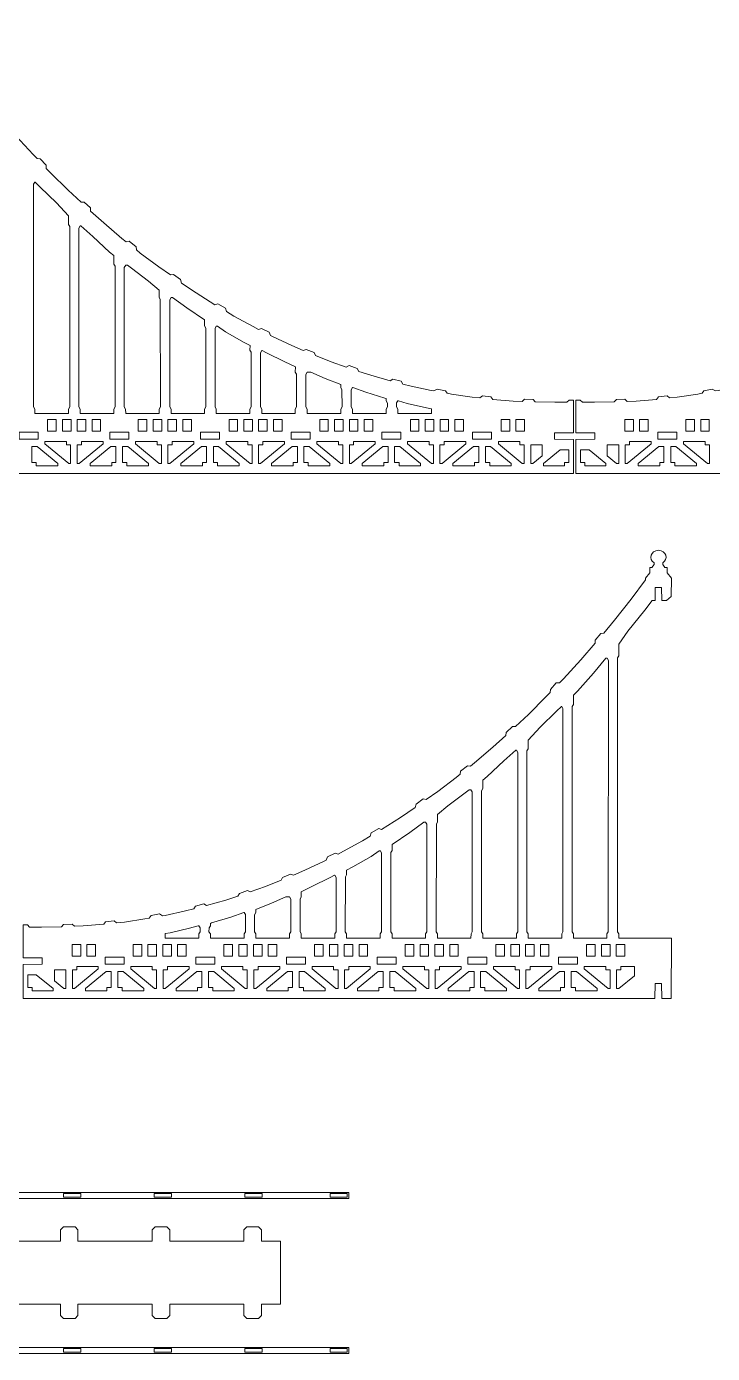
# Model space of a CAD drawing. Header units: inches. Extents: x 35 to 303, y 44 to 240.
# Drawn here: x 105.3 to 179.2, y 97 to 239.9 of the extents above; entities that cross this region are included whole.
import ezdxf

# ---------------------------------------------------------------- set-up
doc = ezdxf.new("R2010")
doc.units = ezdxf.units.IN
doc.header["$MEASUREMENT"] = 0
doc.layers.add('Layer 1', color=7, linetype='Continuous')

msp = doc.modelspace()

# ---------------------------------------------------------------- linework, layer by layer
at = {"layer": 'Layer 1', "color": 5, "lineweight": 9}
for points in [[(109.78, 218.58), (109.79, 219.49), (108.48, 220.88), (106.72, 222.59), (106.2, 223.13), (106.15, 223.13), (106.03, 222.9), (106.03, 198.94), (106.16, 198.7), (106.17, 198.23), (109.78, 198.23), (109.78, 198.7), (109.92, 198.94), (109.93, 218.35), (109.78, 218.58)], [(114.67, 214.31), (114.68, 215.22), (114.22, 215.6), (112.4, 217.26), (111.11, 218.41), (111.05, 218.41), (110.92, 218.17), (110.92, 198.94), (111.05, 198.7), (111.05, 198.23), (114.67, 198.23), (114.67, 198.7), (114.8, 198.94), (114.81, 214.07), (114.67, 214.31)], [(119.56, 210.75), (119.56, 211.51), (118.42, 212.45), (116.56, 213.85), (116.15, 214.19), (115.95, 214.18), (115.8, 213.94), (115.8, 198.94), (115.94, 198.7), (115.95, 198.23), (119.56, 198.23), (119.56, 198.7), (119.69, 198.93), (119.68, 210.49), (119.56, 210.75)], [(124.45, 207.66), (124.44, 208.29), (122.53, 209.6), (121, 210.7), (120.84, 210.7), (120.69, 210.46), (120.69, 198.94), (120.83, 198.7), (120.84, 198.23), (124.45, 198.23), (124.45, 198.7), (124.58, 198.93), (124.57, 207.42), (124.45, 207.66)], [(129.33, 205.05), (129.34, 205.54), (128.65, 205.89), (126.71, 207.01), (125.85, 207.61), (125.7, 207.61), (125.58, 207.38), (125.58, 198.94), (125.71, 198.7), (125.71, 198.23), (129.33, 198.23), (129.33, 198.7), (129.48, 198.94), (129.47, 204.81), (129.33, 205.05)], [(134.22, 202.67), (134.23, 203.23), (133.1, 203.79), (131.12, 204.76), (130.66, 205), (130.61, 205), (130.47, 204.76), (130.47, 198.94), (130.6, 198.7), (130.6, 198.23), (134.22, 198.23), (134.22, 198.7), (134.35, 198.95), (134.35, 202.45), (134.22, 202.67)], [(139.11, 201.01), (139.11, 201.34), (137.43, 202), (135.88, 202.68), (135.49, 202.67), (135.35, 202.43), (135.35, 198.94), (135.49, 198.7), (135.5, 198.23), (139.11, 198.23), (139.11, 198.7), (139.25, 198.94), (139.24, 200.77), (139.11, 201.01)], [(143.99, 199.58), (144.01, 199.84), (143.88, 199.87), (141.83, 200.5), (140.43, 201.01), (140.37, 201.01), (140.24, 200.77), (140.24, 198.94), (140.37, 198.7), (140.38, 198.23), (143.99, 198.23), (143.99, 198.7), (144.16, 198.93), (144.16, 199.34), (143.99, 199.58)], [(148.88, 198.63), (148.88, 198.73), (148.35, 198.83), (146.27, 199.31), (145.35, 199.59), (145.27, 199.59), (145.13, 199.35), (145.13, 198.94), (145.26, 198.7), (145.26, 198.23), (148.88, 198.23), (148.88, 198.46), (148.88, 198.63)], [(107.54, 197.57), (108.46, 197.57), (108.46, 196.3), (107.54, 196.3), (107.54, 197.57)], [(109.14, 197.57), (110.06, 197.57), (110.06, 196.3), (109.14, 196.3), (109.14, 197.57)], [(110.74, 197.57), (111.66, 197.57), (111.66, 196.3), (110.74, 196.3), (110.74, 197.57)], [(112.33, 197.57), (113.25, 197.57), (113.25, 196.3), (112.33, 196.3), (112.33, 197.57)], [(117.31, 197.57), (118.23, 197.57), (118.23, 196.3), (117.31, 196.3), (117.31, 197.57)], [(118.91, 197.57), (119.83, 197.57), (119.83, 196.3), (118.91, 196.3), (118.91, 197.57)], [(120.5, 197.57), (121.43, 197.57), (121.43, 196.3), (120.5, 196.3), (120.5, 197.57)], [(122.1, 197.57), (123.02, 197.57), (123.02, 196.3), (122.1, 196.3), (122.1, 197.57)], [(127.08, 197.57), (128, 197.57), (128, 196.3), (127.08, 196.3), (127.08, 197.57)], [(128.68, 197.57), (129.6, 197.57), (129.6, 196.3), (128.68, 196.3), (128.68, 197.57)], [(130.27, 197.57), (131.19, 197.57), (131.19, 196.3), (130.27, 196.3), (130.27, 197.57)], [(131.87, 197.57), (132.79, 197.57), (132.79, 196.3), (131.87, 196.3), (131.87, 197.57)], [(136.85, 197.57), (137.77, 197.57), (137.77, 196.3), (136.85, 196.3), (136.85, 197.57)], [(138.45, 197.57), (139.37, 197.57), (139.37, 196.3), (138.45, 196.3), (138.45, 197.57)], [(140.04, 197.57), (140.96, 197.57), (140.96, 196.3), (140.04, 196.3), (140.04, 197.57)], [(141.64, 197.57), (142.56, 197.57), (142.56, 196.3), (141.64, 196.3), (141.64, 197.57)], [(146.62, 197.57), (147.54, 197.57), (147.54, 196.3), (146.62, 196.3), (146.62, 197.57)], [(148.21, 197.57), (149.14, 197.57), (149.14, 196.3), (148.21, 196.3), (148.21, 197.57)], [(149.81, 197.57), (150.73, 197.57), (150.73, 196.3), (149.81, 196.3), (149.81, 197.57)], [(151.41, 197.57), (152.33, 197.57), (152.33, 196.3), (151.41, 196.3), (151.41, 197.57)], [(156.39, 197.57), (157.31, 197.57), (157.31, 196.3), (156.39, 196.3), (156.39, 197.57)], [(157.98, 197.57), (158.9, 197.57), (158.9, 196.3), (157.98, 196.3), (157.98, 197.57)], [(170.64, 197.57), (169.72, 197.57), (169.72, 196.3), (170.64, 196.3), (170.64, 197.57)], [(172.24, 197.57), (171.31, 197.57), (171.31, 196.3), (172.24, 196.3), (172.24, 197.57)], [(177.22, 197.57), (176.29, 197.57), (176.29, 196.3), (177.22, 196.3), (177.22, 197.57)], [(178.81, 197.57), (177.89, 197.57), (177.89, 196.3), (178.81, 196.3), (178.81, 197.57)], [(104.47, 195.46), (104.47, 196.21), (106.51, 196.21), (106.51, 195.46), (104.47, 195.46)], [(114.23, 195.46), (114.23, 196.21), (116.28, 196.21), (116.28, 195.46), (114.23, 195.46)], [(124, 195.46), (124, 196.21), (126.05, 196.21), (126.05, 195.46), (124, 195.46)], [(133.77, 195.46), (133.77, 196.21), (135.82, 196.21), (135.82, 195.46), (133.77, 195.46)], [(143.54, 195.46), (143.54, 196.21), (145.59, 196.21), (145.59, 195.46), (143.54, 195.46)], [(153.31, 195.46), (153.31, 196.21), (155.36, 196.21), (155.36, 195.46), (153.31, 195.46)], [(175.31, 195.46), (175.31, 196.21), (173.27, 196.21), (173.27, 195.46), (175.31, 195.46)], [(105.85, 194.66), (105.85, 192.93), (106.32, 192.93), (106.32, 192.59), (108.63, 192.59), (108.63, 192.82), (106.41, 194.66), (105.85, 194.66)], [(110.02, 192.82), (110.02, 194.85), (109.56, 194.85), (109.56, 195.2), (107.24, 195.2), (107.24, 194.96), (109.81, 192.82), (110.02, 192.82)], [(110.73, 192.82), (110.73, 194.85), (111.2, 194.85), (111.2, 195.2), (113.51, 195.2), (113.51, 194.96), (110.95, 192.82), (110.73, 192.82)], [(114.9, 194.66), (114.9, 192.93), (114.44, 192.93), (114.44, 192.59), (112.12, 192.59), (112.12, 192.82), (114.34, 194.66), (114.9, 194.66)], [(115.62, 194.66), (115.62, 192.93), (116.08, 192.93), (116.08, 192.59), (118.4, 192.59), (118.4, 192.82), (116.18, 194.66), (115.62, 194.66)], [(119.79, 192.82), (119.79, 194.85), (119.33, 194.85), (119.33, 195.2), (117.01, 195.2), (117.01, 194.96), (119.57, 192.82), (119.79, 192.82)], [(120.5, 192.82), (120.5, 194.85), (120.96, 194.85), (120.96, 195.2), (123.28, 195.2), (123.28, 194.96), (120.72, 192.82), (120.5, 192.82)], [(124.67, 194.66), (124.67, 192.93), (124.21, 192.93), (124.21, 192.59), (121.89, 192.59), (121.89, 192.82), (124.11, 194.66), (124.67, 194.66)], [(125.39, 194.66), (125.39, 192.93), (125.85, 192.93), (125.85, 192.59), (128.17, 192.59), (128.17, 192.82), (125.95, 194.66), (125.39, 194.66)], [(129.56, 192.82), (129.56, 194.85), (129.09, 194.85), (129.09, 195.2), (126.78, 195.2), (126.78, 194.96), (129.34, 192.82), (129.56, 192.82)], [(130.27, 192.82), (130.27, 194.85), (130.73, 194.85), (130.73, 195.2), (133.05, 195.2), (133.05, 194.96), (130.48, 192.82), (130.27, 192.82)], [(134.44, 194.66), (134.44, 192.93), (133.98, 192.93), (133.98, 192.59), (131.66, 192.59), (131.66, 192.82), (133.88, 194.66), (134.44, 194.66)], [(135.15, 194.66), (135.15, 192.93), (135.62, 192.93), (135.62, 192.59), (137.93, 192.59), (137.93, 192.82), (135.72, 194.66), (135.15, 194.66)], [(139.33, 192.82), (139.33, 194.85), (138.86, 194.85), (138.86, 195.2), (136.55, 195.2), (136.55, 194.96), (139.11, 192.82), (139.33, 192.82)], [(140.04, 192.82), (140.04, 194.85), (140.5, 194.85), (140.5, 195.2), (142.81, 195.2), (142.81, 194.96), (140.25, 192.82), (140.04, 192.82)], [(144.21, 194.66), (144.21, 192.93), (143.74, 192.93), (143.74, 192.59), (141.43, 192.59), (141.43, 192.82), (143.65, 194.66), (144.21, 194.66)], [(144.92, 194.66), (144.92, 192.93), (145.39, 192.93), (145.39, 192.59), (147.7, 192.59), (147.7, 192.82), (145.49, 194.66), (144.92, 194.66)], [(149.1, 192.82), (149.1, 194.85), (148.63, 194.85), (148.63, 195.2), (146.32, 195.2), (146.32, 194.96), (148.88, 192.82), (149.1, 192.82)], [(149.8, 192.82), (149.8, 194.85), (150.27, 194.85), (150.27, 195.2), (152.58, 195.2), (152.58, 194.96), (150.02, 192.82), (149.8, 192.82)], [(153.98, 194.66), (153.98, 192.93), (153.51, 192.93), (153.51, 192.59), (151.2, 192.59), (151.2, 192.82), (153.42, 194.66), (153.98, 194.66)], [(154.69, 194.66), (154.69, 192.93), (155.16, 192.93), (155.16, 192.59), (157.47, 192.59), (157.47, 192.82), (155.25, 194.66), (154.69, 194.66)], [(158.86, 192.82), (158.86, 194.85), (158.4, 194.85), (158.4, 195.2), (156.09, 195.2), (156.09, 194.96), (158.65, 192.82), (158.86, 192.82)], [(159.57, 192.82), (159.57, 194.85), (160.8, 194.85), (160.8, 193.66), (159.79, 192.82), (159.57, 192.82)], [(163.68, 194.32), (163.68, 192.93), (163.22, 192.93), (163.22, 192.59), (160.97, 192.59), (160.97, 192.82), (162.76, 194.32), (163.68, 194.32)], [(164.94, 194.32), (164.94, 192.93), (165.4, 192.93), (165.4, 192.59), (167.66, 192.59), (167.66, 192.82), (165.86, 194.32), (164.94, 194.32)], [(169.05, 192.82), (169.05, 194.85), (167.82, 194.85), (167.82, 193.66), (168.83, 192.82), (169.05, 192.82)], [(169.76, 192.82), (169.76, 194.85), (170.22, 194.85), (170.22, 195.2), (172.54, 195.2), (172.54, 194.96), (169.98, 192.82), (169.76, 192.82)], [(173.93, 194.66), (173.93, 192.93), (173.47, 192.93), (173.47, 192.59), (171.15, 192.59), (171.15, 192.82), (173.37, 194.66), (173.93, 194.66)], [(174.65, 194.66), (174.65, 192.93), (175.11, 192.93), (175.11, 192.59), (177.42, 192.59), (177.42, 192.82), (175.21, 194.66), (174.65, 194.66)], [(178.82, 192.82), (178.82, 194.85), (178.35, 194.85), (178.35, 195.2), (176.04, 195.2), (176.04, 194.96), (178.6, 192.82), (178.82, 192.82)], [(164.19, 166.9), (164.19, 167.91), (164.61, 168.34), (166.33, 170.26), (167.66, 171.87), (167.81, 171.88), (167.94, 171.64), (167.92, 142.43), (167.79, 142.19), (167.79, 141.72), (164.18, 141.72), (164.19, 142.19), (164.05, 142.43), (164.05, 166.66), (164.19, 166.9)], [(159.3, 162.13), (159.3, 163.04), (160.61, 164.44), (162.37, 166.16), (162.88, 166.69), (162.93, 166.69), (163.05, 166.46), (163.05, 142.43), (162.92, 142.19), (162.92, 141.72), (159.3, 141.72), (159.3, 142.19), (159.17, 142.43), (159.15, 161.89), (159.3, 162.13)], [(154.41, 157.85), (154.4, 158.76), (154.87, 159.14), (156.69, 160.81), (157.97, 161.96), (158.03, 161.96), (158.17, 161.72), (158.17, 142.43), (158.03, 142.19), (158.03, 141.72), (154.41, 141.72), (154.41, 142.19), (154.28, 142.43), (154.27, 157.61), (154.41, 157.85)], [(149.53, 154.27), (149.52, 155.04), (150.66, 155.98), (152.52, 157.39), (152.94, 157.72), (153.13, 157.72), (153.28, 157.48), (153.28, 142.43), (153.15, 142.19), (153.14, 141.72), (149.53, 141.72), (149.53, 142.19), (149.39, 142.42), (149.41, 154.02), (149.53, 154.27)], [(144.64, 151.18), (144.64, 151.81), (146.56, 153.12), (148.08, 154.22), (148.25, 154.22), (148.39, 153.99), (148.39, 142.43), (148.26, 142.19), (148.24, 141.72), (144.64, 141.72), (144.64, 142.19), (144.51, 142.42), (144.51, 150.94), (144.64, 151.18)], [(139.75, 148.56), (139.75, 149.05), (140.43, 149.4), (142.38, 150.52), (143.24, 151.13), (143.39, 151.13), (143.5, 150.89), (143.5, 142.43), (143.37, 142.19), (143.37, 141.72), (139.75, 141.72), (139.75, 142.19), (139.6, 142.43), (139.61, 148.32), (139.75, 148.56)], [(134.86, 146.17), (134.85, 146.73), (135.99, 147.3), (137.96, 148.27), (138.43, 148.51), (138.47, 148.51), (138.62, 148.27), (138.62, 142.43), (138.48, 142.19), (138.49, 141.72), (134.86, 141.72), (134.86, 142.19), (134.74, 142.44), (134.73, 145.95), (134.86, 146.17)], [(129.98, 144.51), (129.97, 144.83), (131.65, 145.5), (133.21, 146.18), (133.6, 146.17), (133.73, 145.94), (133.73, 142.43), (133.6, 142.19), (133.58, 141.72), (129.98, 141.72), (129.98, 142.19), (129.83, 142.43), (129.84, 144.26), (129.98, 144.51)], [(125.09, 143.08), (125.08, 143.33), (125.21, 143.37), (127.26, 144), (128.66, 144.51), (128.71, 144.51), (128.84, 144.27), (128.84, 142.43), (128.71, 142.19), (128.7, 141.72), (125.09, 141.72), (125.09, 142.19), (124.92, 142.42), (124.93, 142.83), (125.09, 143.08)], [(120.2, 142.12), (120.2, 142.22), (120.74, 142.32), (122.81, 142.81), (123.74, 143.08), (123.82, 143.08), (123.96, 142.84), (123.96, 142.43), (123.82, 142.19), (123.82, 141.72), (120.2, 141.72), (120.2, 141.95), (120.2, 142.12)], [(111.1, 141.06), (110.18, 141.06), (110.18, 139.78), (111.1, 139.78), (111.1, 141.06)], [(112.7, 141.06), (111.78, 141.06), (111.78, 139.78), (112.7, 139.78), (112.7, 141.06)], [(117.68, 141.06), (116.76, 141.06), (116.76, 139.78), (117.68, 139.78), (117.68, 141.06)], [(119.27, 141.06), (118.35, 141.06), (118.35, 139.78), (119.27, 139.78), (119.27, 141.06)], [(120.87, 141.06), (119.95, 141.06), (119.95, 139.78), (120.87, 139.78), (120.87, 141.06)], [(122.47, 141.06), (121.54, 141.06), (121.54, 139.78), (122.47, 139.78), (122.47, 141.06)], [(127.45, 141.06), (126.52, 141.06), (126.52, 139.78), (127.45, 139.78), (127.45, 141.06)], [(129.04, 141.06), (128.12, 141.06), (128.12, 139.78), (129.04, 139.78), (129.04, 141.06)], [(130.64, 141.06), (129.72, 141.06), (129.72, 139.78), (130.64, 139.78), (130.64, 141.06)], [(132.23, 141.06), (131.31, 141.06), (131.31, 139.78), (132.23, 139.78), (132.23, 141.06)], [(137.21, 141.06), (136.29, 141.06), (136.29, 139.78), (137.21, 139.78), (137.21, 141.06)], [(138.81, 141.06), (137.89, 141.06), (137.89, 139.78), (138.81, 139.78), (138.81, 141.06)], [(140.41, 141.06), (139.49, 141.06), (139.49, 139.78), (140.41, 139.78), (140.41, 141.06)], [(142, 141.06), (141.08, 141.06), (141.08, 139.78), (142, 139.78), (142, 141.06)], [(146.98, 141.06), (146.06, 141.06), (146.06, 139.78), (146.98, 139.78), (146.98, 141.06)], [(148.58, 141.06), (147.66, 141.06), (147.66, 139.78), (148.58, 139.78), (148.58, 141.06)], [(150.18, 141.06), (149.25, 141.06), (149.25, 139.78), (150.18, 139.78), (150.18, 141.06)], [(151.77, 141.06), (150.85, 141.06), (150.85, 139.78), (151.77, 139.78), (151.77, 141.06)], [(156.75, 141.06), (155.83, 141.06), (155.83, 139.78), (156.75, 139.78), (156.75, 141.06)], [(158.35, 141.06), (157.43, 141.06), (157.43, 139.78), (158.35, 139.78), (158.35, 141.06)], [(159.94, 141.06), (159.02, 141.06), (159.02, 139.78), (159.94, 139.78), (159.94, 141.06)], [(161.54, 141.06), (160.62, 141.06), (160.62, 139.78), (161.54, 139.78), (161.54, 141.06)], [(166.52, 141.06), (165.6, 141.06), (165.6, 139.78), (166.52, 139.78), (166.52, 141.06)], [(168.12, 141.06), (167.2, 141.06), (167.2, 139.78), (168.12, 139.78), (168.12, 141.06)], [(169.71, 141.06), (168.79, 141.06), (168.79, 139.78), (169.71, 139.78), (169.71, 141.06)], [(110.22, 136.3), (110.22, 138.33), (110.68, 138.33), (110.68, 138.68), (113, 138.68), (113, 138.44), (110.44, 136.3), (110.22, 136.3)], [(115.78, 138.94), (115.78, 139.69), (113.73, 139.69), (113.73, 138.94), (115.78, 138.94)], [(119.28, 136.3), (119.28, 138.33), (118.81, 138.33), (118.81, 138.68), (116.5, 138.68), (116.5, 138.44), (119.06, 136.3), (119.28, 136.3)], [(119.99, 136.3), (119.99, 138.33), (120.45, 138.33), (120.45, 138.68), (122.77, 138.68), (122.77, 138.44), (120.2, 136.3), (119.99, 136.3)], [(125.54, 138.94), (125.54, 139.69), (123.5, 139.69), (123.5, 138.94), (125.54, 138.94)], [(129.05, 136.3), (129.05, 138.33), (128.58, 138.33), (128.58, 138.68), (126.27, 138.68), (126.27, 138.44), (128.83, 136.3), (129.05, 136.3)], [(129.76, 136.3), (129.76, 138.33), (130.22, 138.33), (130.22, 138.68), (132.54, 138.68), (132.54, 138.44), (129.97, 136.3), (129.76, 136.3)], [(135.31, 138.94), (135.31, 139.69), (133.26, 139.69), (133.26, 138.94), (135.31, 138.94)], [(138.82, 136.3), (138.82, 138.33), (138.35, 138.33), (138.35, 138.68), (136.04, 138.68), (136.04, 138.44), (138.6, 136.3), (138.82, 136.3)], [(139.52, 136.3), (139.52, 138.33), (139.99, 138.33), (139.99, 138.68), (142.3, 138.68), (142.3, 138.44), (139.74, 136.3), (139.52, 136.3)], [(145.08, 138.94), (145.08, 139.69), (143.03, 139.69), (143.03, 138.94), (145.08, 138.94)], [(148.59, 136.3), (148.59, 138.33), (148.12, 138.33), (148.12, 138.68), (145.81, 138.68), (145.81, 138.44), (148.37, 136.3), (148.59, 136.3)], [(149.29, 136.3), (149.29, 138.33), (149.76, 138.33), (149.76, 138.68), (152.07, 138.68), (152.07, 138.44), (149.51, 136.3), (149.29, 136.3)], [(154.85, 138.94), (154.85, 139.69), (152.8, 139.69), (152.8, 138.94), (154.85, 138.94)], [(158.35, 136.3), (158.35, 138.33), (157.89, 138.33), (157.89, 138.68), (155.57, 138.68), (155.57, 138.44), (158.14, 136.3), (158.35, 136.3)], [(159.06, 136.3), (159.06, 138.33), (159.53, 138.33), (159.53, 138.68), (161.84, 138.68), (161.84, 138.44), (159.28, 136.3), (159.06, 136.3)], [(164.62, 138.94), (164.62, 139.69), (162.57, 139.69), (162.57, 138.94), (164.62, 138.94)], [(168.12, 136.3), (168.12, 138.33), (167.66, 138.33), (167.66, 138.68), (165.34, 138.68), (165.34, 138.44), (167.9, 136.3), (168.12, 136.3)], [(168.83, 136.3), (168.83, 138.33), (169.29, 138.33), (169.29, 138.68), (170.77, 138.68), (170.76, 137.68), (169.05, 136.3), (168.83, 136.3)], [(105.4, 137.79), (105.4, 136.41), (105.87, 136.41), (105.87, 136.06), (108.12, 136.06), (108.12, 136.3), (106.32, 137.8), (105.4, 137.79)], [(109.51, 136.3), (109.51, 138.33), (108.28, 138.33), (108.28, 137.13), (109.29, 136.3), (109.51, 136.3)], [(114.39, 138.14), (114.39, 136.41), (113.93, 136.41), (113.93, 136.06), (111.61, 136.06), (111.61, 136.3), (113.83, 138.14), (114.39, 138.14)], [(115.11, 138.14), (115.11, 136.41), (115.57, 136.41), (115.57, 136.06), (117.89, 136.06), (117.89, 136.3), (115.67, 138.14), (115.11, 138.14)], [(124.16, 138.14), (124.16, 136.41), (123.7, 136.41), (123.7, 136.06), (121.38, 136.06), (121.38, 136.3), (123.6, 138.14), (124.16, 138.14)], [(124.88, 138.14), (124.88, 136.41), (125.34, 136.41), (125.34, 136.06), (127.65, 136.06), (127.65, 136.3), (125.44, 138.14), (124.88, 138.14)], [(133.93, 138.14), (133.93, 136.41), (133.46, 136.41), (133.46, 136.06), (131.15, 136.06), (131.15, 136.3), (133.37, 138.14), (133.93, 138.14)], [(134.64, 138.14), (134.64, 136.41), (135.11, 136.41), (135.11, 136.06), (137.42, 136.06), (137.42, 136.3), (135.2, 138.14), (134.64, 138.14)], [(143.7, 138.14), (143.7, 136.41), (143.23, 136.41), (143.23, 136.06), (140.92, 136.06), (140.92, 136.3), (143.13, 138.14), (143.7, 138.14)], [(144.41, 138.14), (144.41, 136.41), (144.88, 136.41), (144.88, 136.06), (147.19, 136.06), (147.19, 136.3), (144.97, 138.14), (144.41, 138.14)], [(153.47, 138.14), (153.47, 136.41), (153, 136.41), (153, 136.06), (150.69, 136.06), (150.69, 136.3), (152.9, 138.14), (153.47, 138.14)], [(154.18, 138.14), (154.18, 136.41), (154.65, 136.41), (154.65, 136.06), (156.96, 136.06), (156.96, 136.3), (154.74, 138.14), (154.18, 138.14)], [(163.23, 138.14), (163.23, 136.41), (162.77, 136.41), (162.77, 136.06), (160.46, 136.06), (160.46, 136.3), (162.67, 138.14), (163.23, 138.14)], [(163.95, 138.14), (163.95, 136.41), (164.41, 136.41), (164.41, 136.06), (166.73, 136.06), (166.73, 136.3), (164.51, 138.14), (163.95, 138.14)]]:
    msp.add_lwpolyline(points, dxfattribs=at)
at = {"layer": 'Layer 1', "color": 5, "lineweight": 18}
for points in [[(78.74, 114.37), (139.98, 114.37), (139.98, 113.72), (78.74, 113.72), (78.74, 114.37)], [(109.25, 114.25), (111.1, 114.25), (111.1, 113.85), (109.25, 113.85), (109.25, 114.25)], [(119.02, 114.25), (120.87, 114.25), (120.87, 113.85), (119.02, 113.85), (119.02, 114.25)], [(128.78, 114.25), (130.64, 114.25), (130.64, 113.85), (128.78, 113.85), (128.78, 114.25)], [(137.97, 114.25), (139.82, 114.25), (139.82, 113.85), (137.97, 113.85), (137.97, 114.25)], [(100.92, 109.1), (108.93, 109.1), (108.93, 110.34), (109.24, 110.65), (110.5, 110.65), (110.81, 110.34), (110.8, 109.1), (118.81, 109.1), (118.81, 110.34), (119.13, 110.65), (120.38, 110.65), (120.7, 110.34), (120.69, 109.1), (128.69, 109.1), (128.69, 110.34), (129.01, 110.65), (130.26, 110.65), (130.58, 110.34), (130.57, 109.1), (132.62, 109.1), (132.62, 102.35), (130.57, 102.35), (130.58, 101.11), (130.26, 100.8), (129.01, 100.8), (128.69, 101.11), (128.69, 102.35), (120.69, 102.35), (120.7, 101.11), (120.38, 100.8), (119.13, 100.8), (118.81, 101.11), (118.81, 102.35), (110.8, 102.35), (110.81, 101.11), (110.5, 100.8), (109.24, 100.8), (108.93, 101.11), (108.93, 102.35), (100.92, 102.35)], [(78.74, 97.67), (139.98, 97.67), (139.98, 97.03), (78.74, 97.03), (78.74, 97.67)], [(109.25, 97.55), (111.1, 97.55), (111.1, 97.15), (109.25, 97.15), (109.25, 97.55)], [(119.02, 97.55), (120.87, 97.55), (120.87, 97.15), (119.02, 97.15), (119.02, 97.55)], [(128.78, 97.55), (130.64, 97.55), (130.64, 97.15), (128.78, 97.15), (128.78, 97.55)], [(137.97, 97.55), (139.82, 97.55), (139.82, 97.15), (137.97, 97.15), (137.97, 97.55)]]:
    msp.add_lwpolyline(points, dxfattribs=at)
at = {"layer": 'Layer 1', "color": 5, "lineweight": 9}
for points in [[(94.36, 234.93), (94.36, 234.93), (94.36, 236.9), (94.36, 236.9), (94.36, 236.9), (94.82, 237.45), (94.82, 237.45), (94.82, 237.45), (94.82, 238.03), (94.82, 238.03), (94.82, 238.03), (95.06, 238.03), (95.06, 238.03), (95.06, 238.03), (95.29, 238.36), (95.29, 238.36), (95.29, 238.36), (95.29, 238.54), (95.29, 238.54), (94.64, 238.9), (94.91, 239.87), (95.76, 239.87), (96.6, 239.87), (96.87, 238.9), (96.22, 238.54), (96.22, 238.54), (96.23, 238.35), (96.23, 238.35), (96.23, 238.35), (96.45, 238.03), (96.45, 238.03), (96.45, 238.03), (96.69, 238.03), (96.69, 238.03), (96.69, 238.03), (96.69, 237.45), (96.69, 237.45), (96.69, 237.45), (97.15, 236.9), (97.15, 236.9), (97.15, 236.9), (97.16, 236.71), (97.16, 236.71), (97.16, 236.71), (98.68, 234.65), (98.68, 234.65), (98.68, 234.65), (100.48, 232.39), (100.48, 232.39), (100.48, 232.39), (101.65, 230.99), (101.65, 230.99), (101.65, 230.99), (101.97, 230.96), (101.97, 230.96), (101.97, 230.96), (102.58, 230.24), (102.58, 230.24), (102.58, 230.24), (102.55, 229.9), (102.55, 229.9), (102.55, 229.9), (104.13, 228.12), (104.13, 228.12), (104.13, 228.12), (105.98, 226.09), (105.98, 226.09), (105.98, 226.09), (106.4, 225.66), (106.4, 225.66), (106.4, 225.66), (106.75, 225.64), (106.75, 225.64), (106.75, 225.64), (107.4, 224.95), (107.4, 224.95), (107.4, 224.95), (107.4, 224.61), (107.4, 224.61), (107.4, 224.61), (107.86, 224.14), (107.86, 224.14), (107.86, 224.14), (109.76, 222.26), (109.76, 222.26), (109.76, 222.26), (111.14, 220.96), (111.14, 220.96), (111.14, 220.96), (111.47, 220.98), (111.47, 220.98), (111.47, 220.98), (112.16, 220.34), (112.16, 220.34), (112.16, 220.34), (112.17, 220), (112.17, 220), (112.17, 220), (113.6, 218.73), (113.6, 218.73), (113.6, 218.73), (115.55, 217.07), (115.55, 217.07), (115.55, 217.07), (116, 216.71), (116, 216.71), (116, 216.71), (116.32, 216.76), (116.32, 216.76), (116.32, 216.76), (117.06, 216.17), (117.06, 216.17), (117.06, 216.17), (117.1, 215.84), (117.1, 215.84), (117.1, 215.84), (117.52, 215.49), (117.52, 215.49), (117.52, 215.49), (119.51, 213.99), (119.51, 213.99), (119.51, 213.99), (120.78, 213.13), (120.78, 213.13), (120.78, 213.13), (121.1, 213.19), (121.1, 213.19), (121.1, 213.19), (121.86, 212.63), (121.86, 212.63), (121.86, 212.63), (121.95, 212.26), (121.95, 212.26), (121.95, 212.26), (123.53, 211.2), (123.53, 211.2), (123.53, 211.2), (125.56, 209.92), (125.56, 209.92), (125.56, 209.92), (125.88, 210.03), (125.88, 210.03), (125.88, 210.03), (126.69, 209.55), (126.69, 209.55), (126.69, 209.55), (126.8, 209.19), (126.8, 209.19), (126.8, 209.19), (127.61, 208.71), (127.61, 208.71), (127.61, 208.71), (129.68, 207.58), (129.68, 207.58), (129.68, 207.58), (130.26, 207.27), (130.26, 207.27), (130.26, 207.27), (130.57, 207.38), (130.57, 207.38), (130.57, 207.38), (131.41, 206.96), (131.41, 206.96), (131.41, 206.96), (131.54, 206.63), (131.54, 206.63), (131.54, 206.63), (131.76, 206.52), (131.76, 206.52), (131.76, 206.52), (133.85, 205.53), (133.85, 205.53), (133.85, 205.53), (135.08, 205), (135.08, 205), (135.08, 205), (135.39, 205.11), (135.39, 205.11), (135.39, 205.11), (136.25, 204.77), (136.25, 204.77), (136.25, 204.77), (136.39, 204.46), (136.39, 204.46), (136.39, 204.46), (138.08, 203.78), (138.08, 203.78), (138.08, 203.78), (139.71, 203.22), (139.71, 203.22), (139.71, 203.22), (140.01, 203.37), (140.01, 203.37), (140.01, 203.37), (140.89, 203.05), (140.89, 203.05), (140.89, 203.05), (141.05, 202.75), (141.05, 202.75), (141.05, 202.75), (142.36, 202.33), (142.36, 202.33), (142.36, 202.33), (144.42, 201.75), (144.42, 201.75), (144.42, 201.75), (144.71, 201.92), (144.71, 201.92), (144.71, 201.92), (145.61, 201.68), (145.61, 201.68), (145.61, 201.68), (145.79, 201.39), (145.79, 201.39), (145.79, 201.39), (146.69, 201.17), (146.69, 201.17), (146.69, 201.17), (148.87, 200.7), (148.87, 200.7), (148.87, 200.7), (149.15, 200.64), (149.15, 200.64), (149.15, 200.64), (149.49, 200.85), (149.49, 200.85), (149.49, 200.85), (150.41, 200.67), (150.41, 200.67), (150.41, 200.67), (150.59, 200.39), (150.59, 200.39), (150.59, 200.39), (151.06, 200.3), (151.06, 200.3), (151.06, 200.3), (153.27, 199.98), (153.27, 199.98), (153.27, 199.98), (154.11, 199.9), (154.11, 199.9), (154.11, 199.9), (154.37, 200.11), (154.37, 200.11), (154.37, 200.11), (155.29, 200), (155.29, 200), (155.29, 200), (155.5, 199.74), (155.5, 199.74), (155.5, 199.74), (157.7, 199.55), (157.7, 199.55), (157.7, 199.55), (158.65, 199.52), (158.65, 199.52), (158.65, 199.52), (158.9, 199.75), (158.9, 199.75), (158.9, 199.75), (159.83, 199.71), (159.83, 199.71), (159.83, 199.71), (160.05, 199.46), (160.05, 199.46), (160.05, 199.46), (162.19, 199.43), (162.19, 199.43), (162.19, 199.43), (163.48, 199.43), (163.48, 199.43), (163.48, 199.43), (163.71, 199.67), (163.71, 199.67), (163.71, 199.67), (164.18, 199.67), (164.18, 199.67), (164.18, 199.67), (164.18, 196.15), (164.18, 196.15), (164.18, 196.15), (162.15, 196.13), (162.15, 196.13), (162.15, 196.13), (162.15, 195.44), (162.15, 195.44), (162.15, 195.44), (164.18, 195.41), (164.18, 195.41), (164.18, 195.41), (164.18, 191.77), (164.18, 191.77), (164.18, 191.77), (96.13, 191.77), (96.13, 191.77), (96.13, 191.77), (96.1, 193.37), (96.1, 193.37), (96.1, 193.37), (95.41, 193.37), (95.41, 193.37), (95.41, 193.37), (95.4, 191.77), (95.4, 191.77), (95.4, 191.77), (94.36, 191.77), (94.36, 191.77), (94.36, 191.77), (94.35, 198.23), (94.35, 198.23), (94.35, 198.23), (100.03, 198.23), (100.03, 198.23), (100.03, 198.23), (100.03, 198.7), (100.03, 198.7), (100.03, 198.7), (100.16, 198.94), (100.16, 198.94), (100.16, 198.94), (100.14, 228.32), (100.14, 228.32), (100.14, 228.32), (100.01, 228.56), (100.01, 228.56), (100.01, 228.56), (100.01, 229.81), (100.01, 229.81), (100.01, 229.81), (99.05, 231.18), (99.05, 231.18), (99.05, 231.18), (97.23, 233.46), (97.23, 233.46), (97.23, 233.46), (96.44, 234.49), (96.44, 234.49), (96.44, 234.49), (96.1, 234.5), (96.1, 234.5), (96.1, 234.5), (96.1, 235.88), (96.1, 235.88), (96.1, 235.88), (95.41, 235.88), (95.41, 235.88), (95.41, 235.88), (95.37, 234.5), (95.37, 234.5), (95.37, 234.5), (94.9, 234.5), (94.9, 234.5), (94.9, 234.5), (94.36, 234.93), (94.36, 234.93)], [(234.26, 234.93), (234.26, 234.93), (234.26, 236.9), (234.26, 236.9), (234.26, 236.9), (233.8, 237.45), (233.8, 237.45), (233.8, 237.45), (233.8, 238.03), (233.8, 238.03), (233.8, 238.03), (233.57, 238.03), (233.57, 238.03), (233.57, 238.03), (233.33, 238.36), (233.33, 238.36), (233.33, 238.36), (233.33, 238.54), (233.33, 238.54), (233.98, 238.9), (233.71, 239.87), (232.87, 239.87), (232.02, 239.87), (231.75, 238.9), (232.4, 238.54), (232.4, 238.54), (232.4, 238.35), (232.4, 238.35), (232.4, 238.35), (232.17, 238.03), (232.17, 238.03), (232.17, 238.03), (231.94, 238.03), (231.94, 238.03), (231.94, 238.03), (231.94, 237.45), (231.94, 237.45), (231.94, 237.45), (231.47, 236.9), (231.47, 236.9), (231.47, 236.9), (231.46, 236.71), (231.46, 236.71), (231.46, 236.71), (229.94, 234.65), (229.94, 234.65), (229.94, 234.65), (228.15, 232.39), (228.15, 232.39), (228.15, 232.39), (226.98, 230.99), (226.98, 230.99), (226.98, 230.99), (226.65, 230.96), (226.65, 230.96), (226.65, 230.96), (226.05, 230.24), (226.05, 230.24), (226.05, 230.24), (226.07, 229.9), (226.07, 229.9), (226.07, 229.9), (224.49, 228.12), (224.49, 228.12), (224.49, 228.12), (222.64, 226.09), (222.64, 226.09), (222.64, 226.09), (222.22, 225.66), (222.22, 225.66), (222.22, 225.66), (221.87, 225.64), (221.87, 225.64), (221.87, 225.64), (221.23, 224.95), (221.23, 224.95), (221.23, 224.95), (221.22, 224.61), (221.22, 224.61), (221.22, 224.61), (220.76, 224.14), (220.76, 224.14), (220.76, 224.14), (218.87, 222.26), (218.87, 222.26), (218.87, 222.26), (217.48, 220.96), (217.48, 220.96), (217.48, 220.96), (217.15, 220.98), (217.15, 220.98), (217.15, 220.98), (216.47, 220.34), (216.47, 220.34), (216.47, 220.34), (216.45, 220), (216.45, 220), (216.45, 220), (215.02, 218.73), (215.02, 218.73), (215.02, 218.73), (213.07, 217.07), (213.07, 217.07), (213.07, 217.07), (212.63, 216.71), (212.63, 216.71), (212.63, 216.71), (212.3, 216.76), (212.3, 216.76), (212.3, 216.76), (211.56, 216.17), (211.56, 216.17), (211.56, 216.17), (211.52, 215.84), (211.52, 215.84), (211.52, 215.84), (211.1, 215.49), (211.1, 215.49), (211.1, 215.49), (209.11, 213.99), (209.11, 213.99), (209.11, 213.99), (207.85, 213.13), (207.85, 213.13), (207.85, 213.13), (207.52, 213.19), (207.52, 213.19), (207.52, 213.19), (206.76, 212.63), (206.76, 212.63), (206.76, 212.63), (206.67, 212.26), (206.67, 212.26), (206.67, 212.26), (205.09, 211.2), (205.09, 211.2), (205.09, 211.2), (203.06, 209.92), (203.06, 209.92), (203.06, 209.92), (202.74, 210.03), (202.74, 210.03), (202.74, 210.03), (201.94, 209.55), (201.94, 209.55), (201.94, 209.55), (201.82, 209.19), (201.82, 209.19), (201.82, 209.19), (201.01, 208.71), (201.01, 208.71), (201.01, 208.71), (198.94, 207.58), (198.94, 207.58), (198.94, 207.58), (198.36, 207.27), (198.36, 207.27), (198.36, 207.27), (198.05, 207.38), (198.05, 207.38), (198.05, 207.38), (197.22, 206.96), (197.22, 206.96), (197.22, 206.96), (197.08, 206.63), (197.08, 206.63), (197.08, 206.63), (196.86, 206.52), (196.86, 206.52), (196.86, 206.52), (194.77, 205.53), (194.77, 205.53), (194.77, 205.53), (193.55, 205), (193.55, 205), (193.55, 205), (193.24, 205.11), (193.24, 205.11), (193.24, 205.11), (192.37, 204.77), (192.37, 204.77), (192.37, 204.77), (192.23, 204.46), (192.23, 204.46), (192.23, 204.46), (190.54, 203.78), (190.54, 203.78), (190.54, 203.78), (188.91, 203.22), (188.91, 203.22), (188.91, 203.22), (188.61, 203.37), (188.61, 203.37), (188.61, 203.37), (187.74, 203.05), (187.74, 203.05), (187.74, 203.05), (187.57, 202.75), (187.57, 202.75), (187.57, 202.75), (186.26, 202.33), (186.26, 202.33), (186.26, 202.33), (184.2, 201.75), (184.2, 201.75), (184.2, 201.75), (183.92, 201.92), (183.92, 201.92), (183.92, 201.92), (183.02, 201.68), (183.02, 201.68), (183.02, 201.68), (182.84, 201.39), (182.84, 201.39), (182.84, 201.39), (181.94, 201.17), (181.94, 201.17), (181.94, 201.17), (179.75, 200.7), (179.75, 200.7), (179.75, 200.7), (179.47, 200.64), (179.47, 200.64), (179.47, 200.64), (179.13, 200.85), (179.13, 200.85), (179.13, 200.85), (178.21, 200.67), (178.21, 200.67), (178.21, 200.67), (178.03, 200.39), (178.03, 200.39), (178.03, 200.39), (177.56, 200.3), (177.56, 200.3), (177.56, 200.3), (175.36, 199.98), (175.36, 199.98), (175.36, 199.98), (174.51, 199.9), (174.51, 199.9), (174.51, 199.9), (174.26, 200.11), (174.26, 200.11), (174.26, 200.11), (173.33, 200), (173.33, 200), (173.33, 200), (173.12, 199.74), (173.12, 199.74), (173.12, 199.74), (170.92, 199.55), (170.92, 199.55), (170.92, 199.55), (169.97, 199.52), (169.97, 199.52), (169.97, 199.52), (169.73, 199.75), (169.73, 199.75), (169.73, 199.75), (168.8, 199.71), (168.8, 199.71), (168.8, 199.71), (168.57, 199.46), (168.57, 199.46), (168.57, 199.46), (166.43, 199.43), (166.43, 199.43), (166.43, 199.43), (165.14, 199.43), (165.14, 199.43), (165.14, 199.43), (164.91, 199.67), (164.91, 199.67), (164.91, 199.67), (164.44, 199.67), (164.44, 199.67), (164.44, 199.67), (164.44, 196.15), (164.44, 196.15), (164.44, 196.15), (166.48, 196.13), (166.48, 196.13), (166.48, 196.13), (166.48, 195.44), (166.48, 195.44), (166.48, 195.44), (164.44, 195.41), (164.44, 195.41), (164.44, 195.41), (164.44, 191.77), (164.44, 191.77), (164.44, 191.77), (232.5, 191.77), (232.5, 191.77), (232.5, 191.77), (232.53, 193.37), (232.53, 193.37), (232.53, 193.37), (233.22, 193.37), (233.22, 193.37), (233.22, 193.37), (233.23, 191.77), (233.23, 191.77), (233.23, 191.77), (234.26, 191.77), (234.26, 191.77), (234.26, 191.77), (234.27, 198.23), (234.27, 198.23), (234.27, 198.23), (228.59, 198.23), (228.59, 198.23), (228.59, 198.23), (228.59, 198.7), (228.59, 198.7), (228.59, 198.7), (228.46, 198.94), (228.46, 198.94), (228.46, 198.94), (228.48, 228.32), (228.48, 228.32), (228.48, 228.32), (228.61, 228.56), (228.61, 228.56), (228.61, 228.56), (228.61, 229.81), (228.61, 229.81), (228.61, 229.81), (229.58, 231.18), (229.58, 231.18), (229.58, 231.18), (231.4, 233.46), (231.4, 233.46), (231.4, 233.46), (232.18, 234.49), (232.18, 234.49), (232.18, 234.49), (232.53, 234.5), (232.53, 234.5), (232.53, 234.5), (232.53, 235.88), (232.53, 235.88), (232.53, 235.88), (233.21, 235.88), (233.21, 235.88), (233.21, 235.88), (233.25, 234.5), (233.25, 234.5), (233.25, 234.5), (233.72, 234.5), (233.72, 234.5), (233.72, 234.5), (234.26, 234.93), (234.26, 234.93)], [(174.72, 178.53), (174.72, 178.53), (174.73, 180.5), (174.73, 180.5), (174.73, 180.5), (174.26, 181.05), (174.26, 181.05), (174.26, 181.05), (174.26, 181.64), (174.26, 181.64), (174.26, 181.64), (174.03, 181.64), (174.03, 181.64), (174.03, 181.64), (173.79, 181.96), (173.79, 181.96), (173.79, 181.96), (173.79, 182.15), (173.79, 182.15), (174.44, 182.51), (174.17, 183.49), (173.33, 183.49), (172.49, 183.49), (172.21, 182.51), (172.86, 182.15), (172.86, 182.15), (172.86, 181.96), (172.86, 181.96), (172.86, 181.96), (172.63, 181.64), (172.63, 181.64), (172.63, 181.64), (172.4, 181.64), (172.4, 181.64), (172.4, 181.64), (172.4, 181.05), (172.4, 181.05), (172.4, 181.05), (171.93, 180.5), (171.93, 180.5), (171.93, 180.5), (171.93, 180.31), (171.93, 180.31), (171.93, 180.31), (170.4, 178.24), (170.4, 178.24), (170.4, 178.24), (168.61, 175.98), (168.61, 175.98), (168.61, 175.98), (167.44, 174.58), (167.44, 174.58), (167.44, 174.58), (167.11, 174.55), (167.11, 174.55), (167.11, 174.55), (166.51, 173.82), (166.51, 173.82), (166.51, 173.82), (166.53, 173.49), (166.53, 173.49), (166.53, 173.49), (164.96, 171.69), (164.96, 171.69), (164.96, 171.69), (163.1, 169.66), (163.1, 169.66), (163.1, 169.66), (162.68, 169.23), (162.68, 169.23), (162.68, 169.23), (162.33, 169.21), (162.33, 169.21), (162.33, 169.21), (161.69, 168.52), (161.69, 168.52), (161.69, 168.52), (161.68, 168.18), (161.68, 168.18), (161.68, 168.18), (161.22, 167.7), (161.22, 167.7), (161.22, 167.7), (159.33, 165.82), (159.33, 165.82), (159.33, 165.82), (157.94, 164.52), (157.94, 164.52), (157.94, 164.52), (157.62, 164.53), (157.62, 164.53), (157.62, 164.53), (156.93, 163.89), (156.93, 163.89), (156.93, 163.89), (156.91, 163.56), (156.91, 163.56), (156.91, 163.56), (155.48, 162.28), (155.48, 162.28), (155.48, 162.28), (153.53, 160.62), (153.53, 160.62), (153.53, 160.62), (153.09, 160.26), (153.09, 160.26), (153.09, 160.26), (152.76, 160.3), (152.76, 160.3), (152.76, 160.3), (152.03, 159.71), (152.03, 159.71), (152.03, 159.71), (151.99, 159.38), (151.99, 159.38), (151.99, 159.38), (151.56, 159.03), (151.56, 159.03), (151.56, 159.03), (149.58, 157.52), (149.58, 157.52), (149.58, 157.52), (148.31, 156.67), (148.31, 156.67), (148.31, 156.67), (147.98, 156.72), (147.98, 156.72), (147.98, 156.72), (147.23, 156.16), (147.23, 156.16), (147.23, 156.16), (147.13, 155.79), (147.13, 155.79), (147.13, 155.79), (145.55, 154.73), (145.55, 154.73), (145.55, 154.73), (143.52, 153.44), (143.52, 153.44), (143.52, 153.44), (143.2, 153.55), (143.2, 153.55), (143.2, 153.55), (142.4, 153.07), (142.4, 153.07), (142.4, 153.07), (142.28, 152.71), (142.28, 152.71), (142.28, 152.71), (141.47, 152.23), (141.47, 152.23), (141.47, 152.23), (139.41, 151.09), (139.41, 151.09), (139.41, 151.09), (138.82, 150.78), (138.82, 150.78), (138.82, 150.78), (138.51, 150.89), (138.51, 150.89), (138.51, 150.89), (137.68, 150.48), (137.68, 150.48), (137.68, 150.48), (137.54, 150.14), (137.54, 150.14), (137.54, 150.14), (137.33, 150.03), (137.33, 150.03), (137.33, 150.03), (135.23, 149.04), (135.23, 149.04), (135.23, 149.04), (134.01, 148.51), (134.01, 148.51), (134.01, 148.51), (133.7, 148.62), (133.7, 148.62), (133.7, 148.62), (132.83, 148.28), (132.83, 148.28), (132.83, 148.28), (132.7, 147.97), (132.7, 147.97), (132.7, 147.97), (131.01, 147.29), (131.01, 147.29), (131.01, 147.29), (129.37, 146.73), (129.37, 146.73), (129.37, 146.73), (129.07, 146.87), (129.07, 146.87), (129.07, 146.87), (128.2, 146.55), (128.2, 146.55), (128.2, 146.55), (128.03, 146.25), (128.03, 146.25), (128.03, 146.25), (126.73, 145.83), (126.73, 145.83), (126.73, 145.83), (124.66, 145.25), (124.66, 145.25), (124.66, 145.25), (124.38, 145.42), (124.38, 145.42), (124.38, 145.42), (123.48, 145.18), (123.48, 145.18), (123.48, 145.18), (123.3, 144.89), (123.3, 144.89), (123.3, 144.89), (122.4, 144.66), (122.4, 144.66), (122.4, 144.66), (120.21, 144.19), (120.21, 144.19), (120.21, 144.19), (119.93, 144.14), (119.93, 144.14), (119.93, 144.14), (119.59, 144.35), (119.59, 144.35), (119.59, 144.35), (118.68, 144.16), (118.68, 144.16), (118.68, 144.16), (118.49, 143.89), (118.49, 143.89), (118.49, 143.89), (118.02, 143.8), (118.02, 143.8), (118.02, 143.8), (115.82, 143.47), (115.82, 143.47), (115.82, 143.47), (114.97, 143.39), (114.97, 143.39), (114.97, 143.39), (114.72, 143.6), (114.72, 143.6), (114.72, 143.6), (113.79, 143.5), (113.79, 143.5), (113.79, 143.5), (113.59, 143.23), (113.59, 143.23), (113.59, 143.23), (111.38, 143.05), (111.38, 143.05), (111.38, 143.05), (110.43, 143.02), (110.43, 143.02), (110.43, 143.02), (110.19, 143.24), (110.19, 143.24), (110.19, 143.24), (109.26, 143.2), (109.26, 143.2), (109.26, 143.2), (109.03, 142.95), (109.03, 142.95), (109.03, 142.95), (106.89, 142.92), (106.89, 142.92), (106.89, 142.92), (105.6, 142.92), (105.6, 142.92), (105.6, 142.92), (105.37, 143.16), (105.37, 143.16), (105.37, 143.16), (104.9, 143.16), (104.9, 143.16), (104.9, 143.16), (104.9, 139.63), (104.9, 139.63), (104.9, 139.63), (106.94, 139.61), (106.94, 139.61), (106.94, 139.61), (106.94, 138.92), (106.94, 138.92), (106.94, 138.92), (104.9, 138.9), (104.9, 138.9), (104.9, 138.9), (104.91, 135.24), (104.91, 135.24), (104.91, 135.24), (172.96, 135.24), (172.96, 135.24), (172.96, 135.24), (172.99, 136.84), (172.99, 136.84), (172.99, 136.84), (173.68, 136.84), (173.68, 136.84), (173.68, 136.84), (173.69, 135.24), (173.69, 135.24), (173.69, 135.24), (174.72, 135.24), (174.72, 135.24), (174.72, 135.24), (174.73, 141.72), (174.73, 141.72), (174.73, 141.72), (169.05, 141.72), (169.05, 141.72), (169.05, 141.72), (169.05, 142.19), (169.05, 142.19), (169.05, 142.19), (168.92, 142.43), (168.92, 142.43), (168.92, 142.43), (168.94, 171.9), (168.94, 171.9), (168.94, 171.9), (169.08, 172.14), (169.08, 172.14), (169.08, 172.14), (169.07, 173.39), (169.07, 173.39), (169.07, 173.39), (170.04, 174.77), (170.04, 174.77), (170.04, 174.77), (171.86, 177.06), (171.86, 177.06), (171.86, 177.06), (172.64, 178.09), (172.64, 178.09), (172.64, 178.09), (172.99, 178.09), (172.99, 178.09), (172.99, 178.09), (172.99, 179.48), (172.99, 179.48), (172.99, 179.48), (173.67, 179.48), (173.67, 179.48), (173.67, 179.48), (173.71, 178.09), (173.71, 178.09), (173.71, 178.09), (174.19, 178.09), (174.19, 178.09), (174.19, 178.09), (174.72, 178.53), (174.72, 178.53)]]:
    msp.add_open_spline(points, degree=3, knots=[0, 0, 0, 0, 1, 1, 1, 2, 2, 2, 3, 3, 3, 4, 4, 4, 5, 5, 5, 6, 6, 6, 7, 7, 7, 8, 8, 8, 9, 9, 9, 10, 10, 10, 11, 11, 11, 12, 12, 12, 13, 13, 13, 14, 14, 14, 15, 15, 15, 16, 16, 16, 17, 17, 17, 18, 18, 18, 19, 19, 19, 20, 20, 20, 21, 21, 21, 22, 22, 22, 23, 23, 23, 24, 24, 24, 25, 25, 25, 26, 26, 26, 27, 27, 27, 28, 28, 28, 29, 29, 29, 30, 30, 30, 31, 31, 31, 32, 32, 32, 33, 33, 33, 34, 34, 34, 35, 35, 35, 36, 36, 36, 37, 37, 37, 38, 38, 38, 39, 39, 39, 40, 40, 40, 41, 41, 41, 42, 42, 42, 43, 43, 43, 44, 44, 44, 45, 45, 45, 46, 46, 46, 47, 47, 47, 48, 48, 48, 49, 49, 49, 50, 50, 50, 51, 51, 51, 52, 52, 52, 53, 53, 53, 54, 54, 54, 55, 55, 55, 56, 56, 56, 57, 57, 57, 58, 58, 58, 59, 59, 59, 60, 60, 60, 61, 61, 61, 62, 62, 62, 63, 63, 63, 64, 64, 64, 65, 65, 65, 66, 66, 66, 67, 67, 67, 68, 68, 68, 69, 69, 69, 70, 70, 70, 71, 71, 71, 72, 72, 72, 73, 73, 73, 74, 74, 74, 75, 75, 75, 76, 76, 76, 77, 77, 77, 78, 78, 78, 79, 79, 79, 80, 80, 80, 81, 81, 81, 82, 82, 82, 83, 83, 83, 84, 84, 84, 85, 85, 85, 86, 86, 86, 87, 87, 87, 88, 88, 88, 89, 89, 89, 90, 90, 90, 91, 91, 91, 92, 92, 92, 93, 93, 93, 94, 94, 94, 95, 95, 95, 96, 96, 96, 97, 97, 97, 98, 98, 98, 99, 99, 99, 100, 100, 100, 101, 101, 101, 102, 102, 102, 103, 103, 103, 104, 104, 104, 105, 105, 105, 106, 106, 106, 107, 107, 107, 108, 108, 108, 109, 109, 109, 110, 110, 110, 111, 111, 111, 112, 112, 112, 113, 113, 113, 114, 114, 114, 115, 115, 115, 116, 116, 116, 117, 117, 117, 118, 118, 118, 118], dxfattribs=at)

doc.saveas('drawing.dxf')
